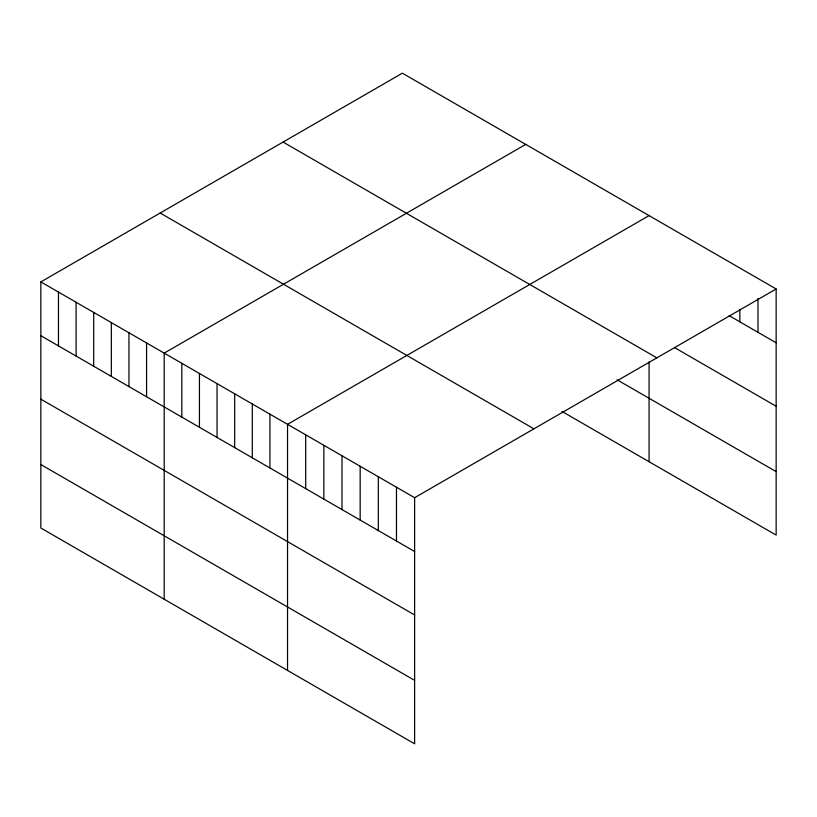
<?xml version="1.0" encoding="UTF-8"?>
<svg xmlns="http://www.w3.org/2000/svg" width="817" height="817" viewBox="0 0 817 817"><rect width="100%" height="100%" fill="white"/><g stroke="black" fill="none" stroke-linecap="round" stroke-linejoin="round"><path stroke-width="1.23" d="M40.85 281.906L414.627 497.706L414.627 743.817L40.85 528.017L40.85 281.906L402.373 73.183L776.15 288.983L776.15 535.094L562.065 411.492M525.719 144.395L164.197 353.118L164.197 599.229M649.066 215.606L287.543 424.329L287.543 670.451M414.627 497.706L776.15 288.983M729.162 315.668L776.15 342.793M674.699 347.685L776.15 406.253M283.07 142.056L656.848 357.856M617.131 379.823L776.15 471.634M160.152 213.023L533.93 428.823M40.85 335.716L414.627 551.516M40.85 399.176L414.627 614.976M40.85 464.556L414.627 680.357M757.992 298.522L757.992 332.315M739.845 309.316L739.845 321.837M649.066 361.941L649.066 461.728M396.48 487.218L396.48 541.038M378.322 476.74L378.322 530.56M360.164 466.262L360.164 520.072M342.006 455.774L342.006 509.594M323.859 445.296L323.859 499.116M305.701 434.807L305.701 488.627M269.927 414.158L269.927 467.978M252.3 403.986L252.3 457.796M234.683 393.814L234.683 447.624M217.056 383.633L217.056 437.452M199.44 373.461L199.44 427.281M181.823 363.289L181.823 417.109M146.58 342.946L146.58 396.756M128.953 332.774L128.953 386.584M111.337 322.592L111.337 376.412M93.71 312.421L93.71 366.241M76.093 302.249L76.093 356.069M58.467 292.077L58.467 345.897"/></g></svg>
